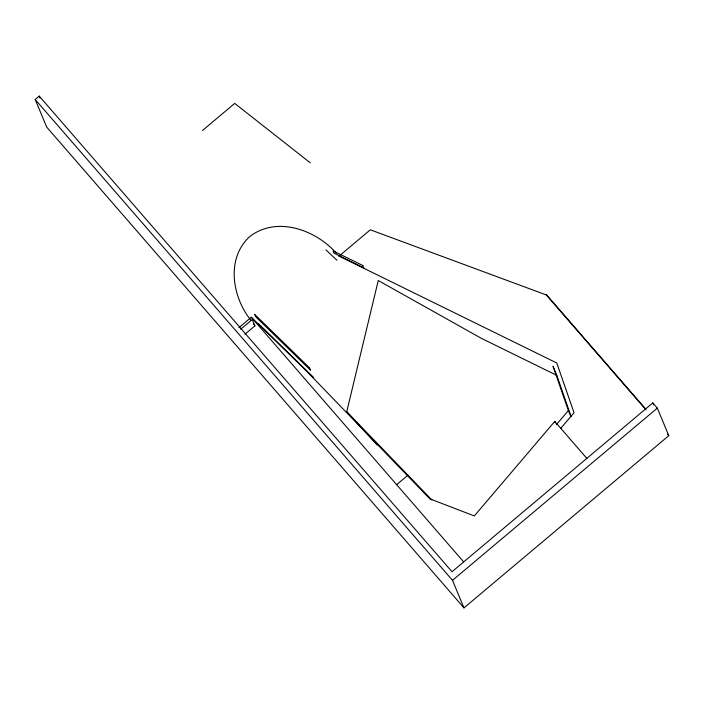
<?xml version="1.0" encoding="UTF-8"?>
<svg xmlns="http://www.w3.org/2000/svg" width="704" height="704" viewBox="0 0 704 704"><rect width="100%" height="100%" fill="white"/><g stroke="black" fill="none" stroke-linecap="round" stroke-linejoin="round"><path stroke-width="1.06" d="M377.159 444.963L346.738 411.743L378.259 280.526L481.457 338.395L556.802 375.364L571.102 416.566M586.846 458.366L554.778 421.414L474.329 515.944L429.845 498.819L306.601 371.158L251.31 317.214L238.85 327.694M556.274 424.785L568.383 410.555L553.018 366.265L556.802 375.364M560.78 428.331L574.033 412.755L556.767 362.991L339.029 256.115L370.33 229.803L546.339 294.967L645.955 409.746M35.2 99.493L39.23 96.105L452.012 571.736L652.81 402.908L657.325 408.118L668.8 435.679L463.971 607.895L46.675 127.054L35.2 99.493L452.496 580.325L463.971 607.895M202.497 130.478L234.705 103.4L310.2 162.774M240.636 329.296L252.27 319.51L254.91 325.855L244.939 334.233M396.651 484.686L407.44 475.614M452.496 580.325L657.325 408.118M336.292 253.15C315.594 229.786 276.954 215.758 249.814 236.5C225.729 258.474 232.153 297.352 251.117 320.487M325.996 249.929L336.961 260.26M258.641 323.796L313.518 377.335M346.738 411.743L431.913 499.99M645.647 409.006L546.04 294.228L546.339 294.967M667.506 434.192L668.8 435.679M251.31 317.214L463.558 561.774M253.642 324.06L254.91 325.855M652.81 402.908L653.629 404.879M568.383 410.555L570.909 416.618M554.778 421.414L555.421 422.946M338.694 255.411L338.994 256.142M39.23 96.105L40.049 98.076M362.789 265.478L333.054 250.888L334.013 253.185L363.739 267.775L362.789 265.478M309.61 367.963L254.734 314.424L255.693 316.721L310.57 370.26L309.61 367.963"/></g></svg>
